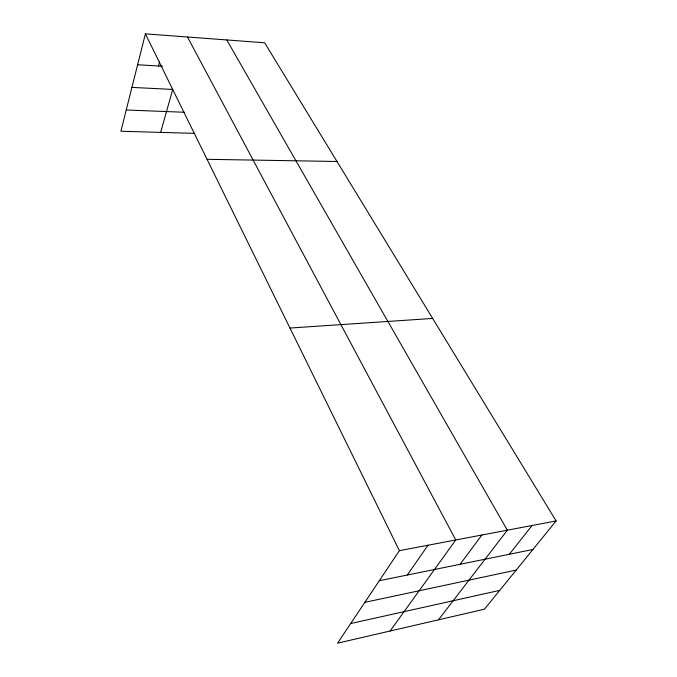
<?xml version="1.0" encoding="UTF-8"?>
<svg xmlns="http://www.w3.org/2000/svg" width="677" height="677" viewBox="0 0 677 677"><rect width="100%" height="100%" fill="white"/><g stroke="black" fill="none" stroke-linecap="round" stroke-linejoin="round"><path stroke-width="1.02" d="M556.105 520.943L399.388 550.663L337.578 643.15L484.427 609.207L556.105 520.943L264.639 42.786L145.386 33.85L120.895 131.236L194.773 133.377M158.503 66.007L159.586 61.929M160.644 132.387L172.737 89.423L131.922 87.401M407.292 575.027L428.008 545.239M390.13 631.006L455.773 539.975L187.487 37.007M460.115 564.279L481.931 535.008M438.484 619.827L507.352 530.193L226.787 39.951M509.324 554.277L532.071 525.504M350.686 623.542L499.728 590.369M364.852 602.335L516.204 570.076M379.298 580.722L532.934 549.47M289.976 328.049L432.662 318.435M207.052 159.315L336.994 161.481M126.235 109.996L184.449 112.264M137.617 64.747L162.598 66.253M145.386 33.85L399.388 550.663"/></g></svg>
